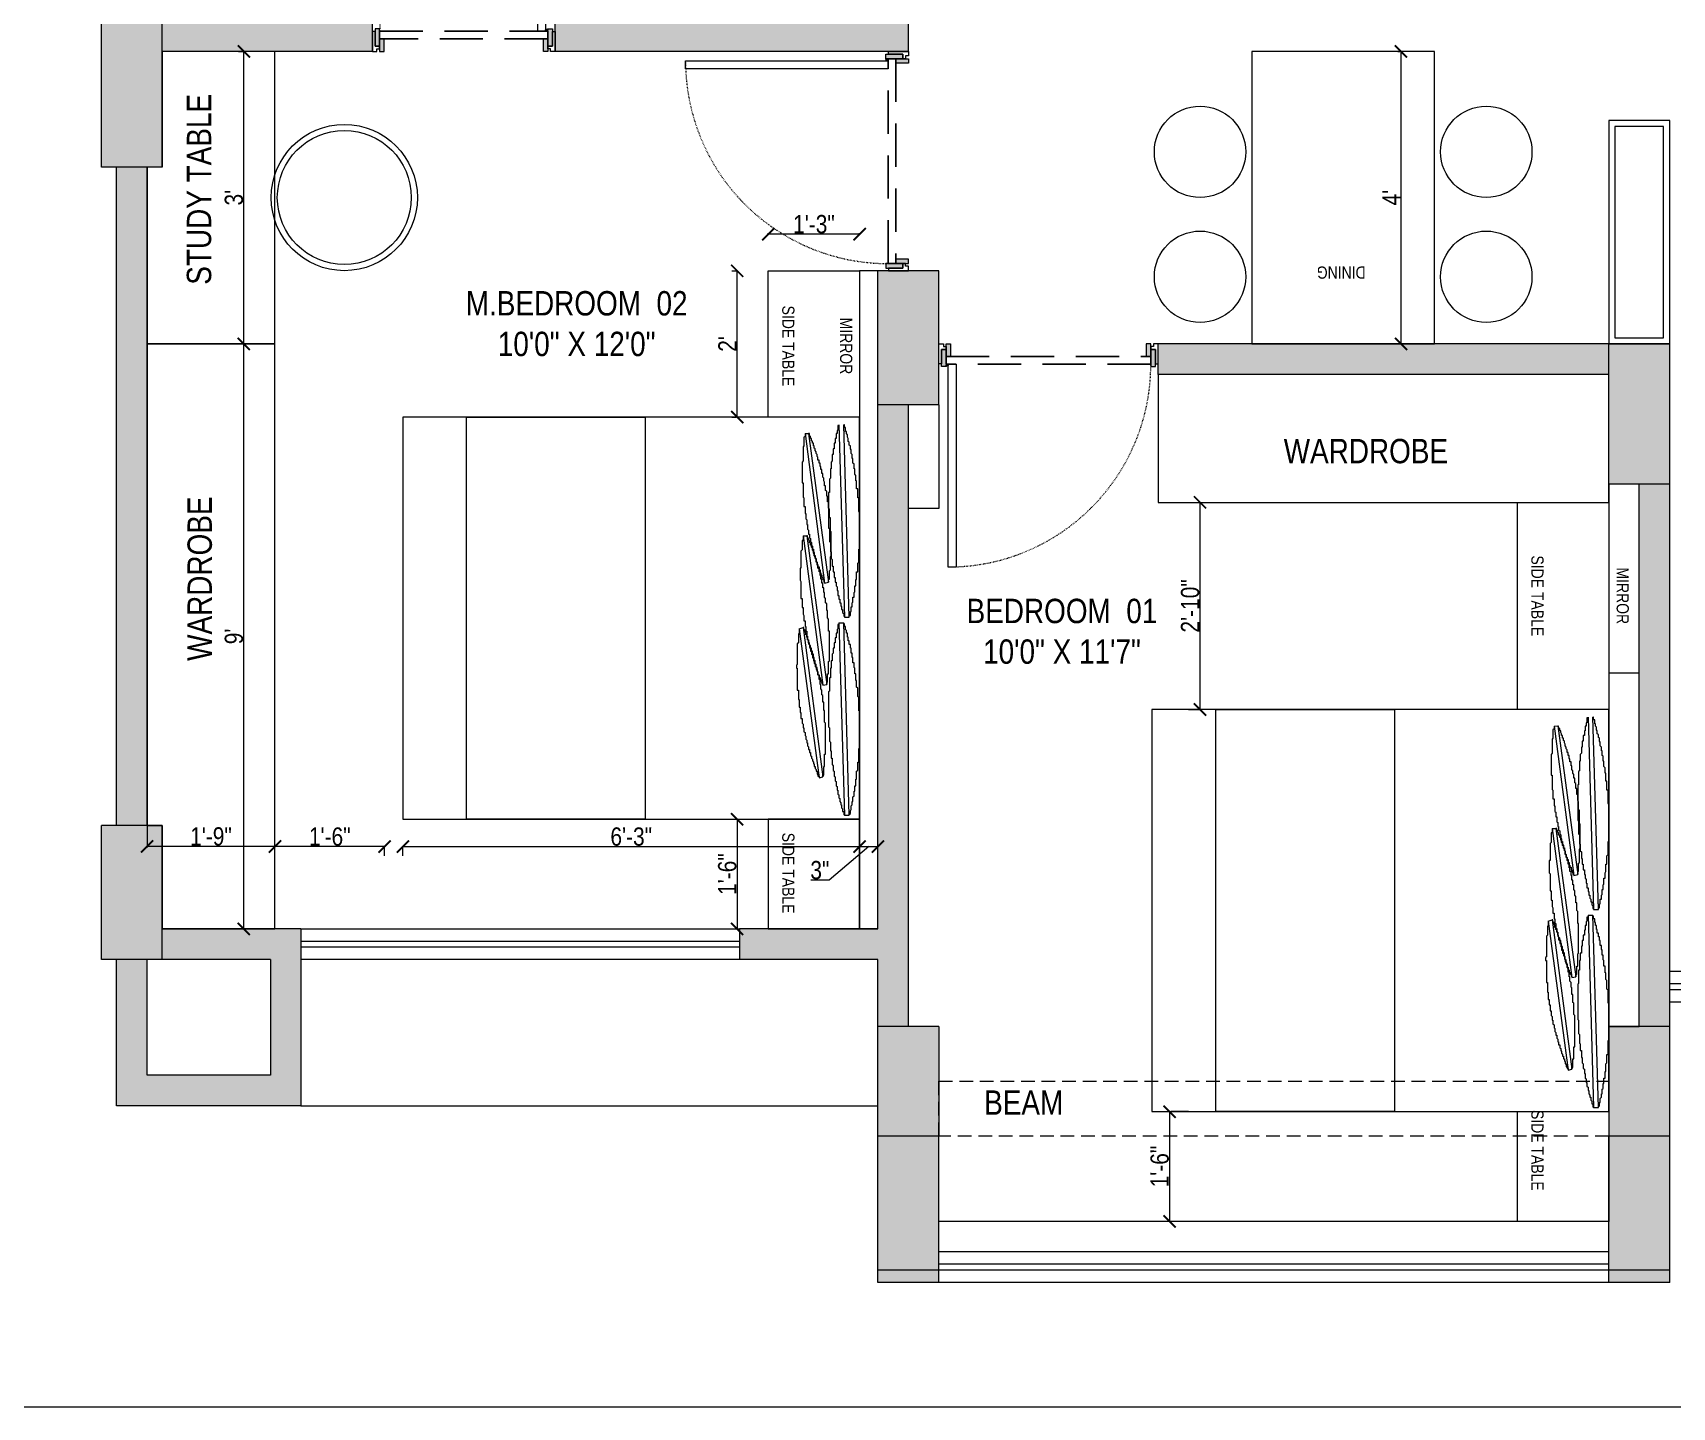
# Model space of a CAD drawing. Header units: inches. Extents: x 5190 to 13977, y 21300 to 43633.
# Drawn here: x 6775.8 to 7045, y 21678 to 21903.5 of the extents above; entities that cross this region are included whole.
import ezdxf

# ---------------------------------------------------------------- set-up
doc = ezdxf.new("R2010")
doc.units = ezdxf.units.IN
doc.header["$LTSCALE"] = 3
doc.header["$MEASUREMENT"] = 0
for name, pattern in [('CENTER', [2, 1.25, -0.25, 0.25, -0.25]), ('DASHED2', [0.375, 0.25, -0.125]), ('DOT2', [0.125, 0, -0.125]), ('HIDDEN', [0.375, 0.25, -0.125])]:
    doc.linetypes.add(name, pattern=pattern)
for name, color, linetype, lineweight in [('A_DOOR', 135, 'Continuous', 18), ('A_DOTTED LINE', 253, 'HIDDEN', 15), ('A_FURNITURE', 251, 'Continuous', 9), ('A_TEXT', 7, 'Continuous', 18), ('A_WALL HATCH', 8, 'Continuous', 15), ('FUR', 47, 'Continuous', 15), ('GLINE', 7, 'Continuous', 20)]:
    doc.layers.add(name, color=color, linetype=linetype, lineweight=lineweight)
doc.styles.add('ARIAL', font='ARIALN.TTF')
doc.dimstyles.get("Standard").update_dxf_attribs({"dimtxt": 3, "dimasz": 2, "dimexe": 0.18, "dimexo": 6, "dimgap": 0.09, "dimtad": 1, "dimdec": 1, "dimzin": 0, "dimdsep": 46, "dimlunit": 4, "dimtxsty": 'ARIAL', "dimblk": 'ARCHTICK', "dimcen": 0.09, "dimclrd": 251, "dimclre": 251, "dimadec": 0, "dimazin": 0, "dimtfac": 1, "dimtdec": 1, "dimtofl": 0, "dimtmove": 0, "dimatfit": 3, "dimfxl": 1, "dimtolj": 1, "dimtzin": 0, "dimlwd": 20, "dimlwe": 20, "dimarcsym": 0})

# ---------------------------------------------------------------- blocks, each defined once
blk = doc.blocks.new('A$C40209d2d')
at = {"layer": 'A_FURNITURE', "linetype": 'Continuous', "lineweight": 5}
for points in [[(0, 0), (0, 66), (75, 66), (75, 0)], [(39.8, 0), (39.8, 66), (10.46, 66), (10.46, 0)]]:
    blk.add_lwpolyline(points, close=True, dxfattribs=at)
for points in [[(70.03, 51.95), (70.03, 53.16), (70.21, 53.34), (70.21, 54.74), (70.33, 54.86), (70.33, 55.95), (70.51, 55.95), (70.51, 57.04), (70.63, 57.22), (70.63, 58.01), (70.82, 58.13), (70.82, 58.92), (71, 59.04), (71, 59.71), (71.12, 59.83), (71.12, 60.5), (71.3, 60.62), (71.3, 61.22), (71.42, 61.22), (71.42, 61.89), (71.6, 62.01), (71.6, 62.5), (71.73, 62.62), (71.73, 63.1), (71.91, 63.28), (71.91, 63.64), (72.03, 63.64), (72.03, 64.12), (72.21, 64.3), (72.21, 64.73), (72.39, 64.73), (72.39, 65.21), (72.51, 65.33)], [(71.6, 33.76), (72.51, 65.33), (73.3, 65.33)], [(73.3, 65.33), (72.39, 33.76), (72.39, 33.76)], [(73.3, 65.33), (73.3, 65.21), (73.48, 65.03), (73.48, 64.61), (73.61, 64.42), (73.61, 63.82), (73.79, 63.64), (73.79, 63.1), (73.91, 63.1), (73.91, 62.31), (74.09, 62.19), (74.09, 61.4), (74.21, 61.4), (74.21, 60.5), (74.39, 60.5), (74.39, 59.4), (74.51, 59.4), (74.51, 58.13), (74.7, 58.01), (74.7, 56.62), (74.88, 56.62), (74.88, 54.43), (75, 54.25), (75, 48.19), (74.88, 48.19), (74.88, 47.28)], [(75, 66), (75, 0)], [(65.06, 34.73), (68.33, 59.22), (68.94, 59.04)], [(65.72, 50.67), (65.72, 50.98), (65.84, 50.98), (65.84, 51.64), (66.03, 51.76), (66.03, 52.25), (66.15, 52.37), (66.15, 52.86), (66.33, 53.04), (66.33, 53.46), (66.45, 53.46), (66.45, 53.95), (66.63, 54.13), (66.63, 54.55), (66.75, 54.55), (66.75, 55.04), (66.94, 55.04), (66.94, 55.52), (67.12, 55.65), (67.12, 55.95), (67.24, 56.13), (67.24, 56.43), (67.42, 56.62), (67.42, 56.92), (67.54, 56.92), (67.54, 57.34), (67.72, 57.34), (67.72, 57.65), (67.85, 57.83), (67.85, 58.13), (68.03, 58.13), (68.03, 58.62), (68.15, 58.62), (68.15, 58.92), (68.33, 58.92), (68.33, 59.22)], [(68.33, 43.09), (68.33, 42.49), (68.15, 42.31), (68.15, 41.7), (68.03, 41.7), (68.03, 41.09), (67.85, 41.09), (67.85, 40.61), (67.72, 40.43), (67.72, 40), (67.54, 39.82), (67.54, 39.52), (67.42, 39.34), (67.42, 38.91), (67.24, 38.91), (67.24, 38.43), (67.12, 38.43), (67.12, 37.94), (66.94, 37.94), (66.94, 37.52), (66.75, 37.33), (66.75, 37.03), (66.63, 37.03), (66.63, 36.55), (66.45, 36.55), (66.45, 36.24), (66.33, 36.12), (66.33, 35.76), (66.15, 35.76), (66.15, 35.33), (66.03, 35.33), (66.03, 35.03), (65.84, 34.85), (65.84, 34.55), (65.72, 34.55), (68.94, 59.04)], [(68.94, 59.04), (68.94, 58.74), (69.12, 58.74), (69.12, 57.34), (69.24, 57.34), (69.24, 55.34), (69.42, 55.34), (69.42, 50.25), (69.24, 50.07), (69.24, 48.19), (69.12, 48.07), (69.12, 46.79), (68.94, 46.79), (68.94, 45.7), (68.82, 45.58), (68.82, 44.79), (68.63, 44.61), (68.63, 43.88), (68.51, 43.88), (68.51, 43.09), (68.33, 43.09)], [(71.6, 33.76), (71.6, 34.06), (71.42, 34.06), (71.42, 34.73), (71.3, 34.85), (71.3, 35.46), (71.12, 35.46), (71.12, 36.24), (71, 36.24), (71, 37.03), (70.82, 37.03), (70.82, 37.94), (70.63, 37.94), (70.63, 38.73), (70.51, 38.91), (70.51, 40), (70.33, 40), (70.33, 41.22), (70.21, 41.22), (70.21, 42.79), (70.03, 42.79), (70.03, 44.97), (69.91, 45.1), (69.91, 50.86), (70.03, 50.98), (70.03, 51.95)], [(65.06, 34.73), (65.06, 35.46), (64.94, 35.64), (64.94, 37.03), (64.75, 37.21), (64.75, 40.61), (64.63, 40.73), (64.63, 41.22), (64.75, 41.22), (64.75, 44.79), (64.94, 44.79), (64.94, 46.37), (65.06, 46.37), (65.06, 47.58), (65.24, 47.58), (65.24, 48.49), (65.36, 48.49), (65.36, 49.46), (65.54, 49.46), (65.54, 50.25), (65.72, 50.37), (65.72, 50.67)], [(74.88, 47.28), (74.88, 46), (74.7, 45.88), (74.7, 44.49), (74.51, 44.31), (74.51, 43.22), (74.39, 43.22), (74.39, 42.12), (74.21, 42.12), (74.21, 41.22), (74.09, 41.09), (74.09, 40.31), (73.91, 40.31), (73.91, 39.52), (73.79, 39.34), (73.79, 38.73), (73.61, 38.73), (73.61, 37.94), (73.48, 37.94), (73.48, 37.33), (73.3, 37.33), (73.3, 36.73), (73.12, 36.73), (73.12, 36.12), (73, 36.12), (73, 35.46), (72.82, 35.46), (72.82, 35.03), (72.7, 34.85), (72.7, 34.36), (72.51, 34.36), (72.51, 33.94), (72.39, 33.94), (72.39, 33.76)], [(65.72, 19.51), (68.94, 44), (69.6, 43.88)], [(66.33, 35.64), (66.33, 35.94), (66.45, 35.94), (66.45, 36.55), (66.63, 36.55), (66.63, 37.21), (66.75, 37.33), (66.75, 37.82), (66.94, 37.94), (66.94, 38.43), (67.12, 38.43), (67.12, 38.91), (67.24, 39.03), (67.24, 39.52), (67.42, 39.52), (67.42, 40), (67.54, 40), (67.54, 40.43), (67.72, 40.43), (67.72, 40.91), (67.85, 41.09), (67.85, 41.4), (68.03, 41.4), (68.03, 41.82), (68.15, 41.82), (68.15, 42.31), (68.33, 42.31), (68.33, 42.61), (68.51, 42.79), (68.51, 43.09), (68.63, 43.09), (68.63, 43.4), (68.82, 43.52), (68.82, 43.7), (68.94, 43.88), (68.94, 44)], [(68.94, 27.88), (68.94, 27.27), (68.82, 27.27), (68.82, 26.6), (68.63, 26.6), (68.63, 26), (68.51, 26), (68.51, 25.39), (68.33, 25.39), (68.33, 24.91), (68.15, 24.78), (68.15, 24.3), (68.03, 24.3), (68.03, 23.81), (67.85, 23.81), (67.85, 23.21), (67.72, 23.21), (67.72, 22.91), (67.54, 22.72), (67.54, 22.42), (67.42, 22.3), (67.42, 22), (67.24, 21.81), (67.24, 21.51), (67.12, 21.33), (67.12, 21.03), (66.94, 21.03), (66.94, 20.72), (66.75, 20.6), (66.75, 20.24), (66.63, 20.12), (66.63, 19.93), (66.45, 19.81), (66.45, 19.51), (66.33, 19.51), (69.6, 43.88)], [(69.6, 43.88), (69.6, 43.52), (69.73, 43.52), (69.73, 42.12), (69.91, 42.12), (69.91, 40.12), (70.03, 40), (70.03, 35.15), (69.91, 35.15), (69.91, 33.15), (69.73, 32.97), (69.73, 31.76), (69.6, 31.76), (69.6, 30.67), (69.42, 30.48), (69.42, 29.76), (69.24, 29.57), (69.24, 28.79), (69.12, 28.79), (69.12, 28), (68.94, 28), (68.94, 27.88)], [(65.72, 19.51), (65.72, 20.24), (65.54, 20.24), (65.54, 21.81), (65.36, 22), (65.36, 24.78), (65.24, 24.78), (65.24, 26.79), (65.36, 26.97), (65.36, 29.76), (65.54, 29.76), (65.54, 31.27), (65.72, 31.27), (65.72, 32.36), (65.84, 32.55), (65.84, 33.45), (66.03, 33.45), (66.03, 34.36), (66.15, 34.36), (66.15, 35.15), (66.33, 35.15), (66.33, 35.64)], [(65.06, 34.73), (65.72, 34.55), (65.72, 34.55)], [(70.03, 19.33), (70.03, 20.42), (70.21, 20.6), (70.21, 22.12), (70.33, 22.12), (70.33, 23.21), (70.51, 23.39), (70.51, 24.48), (70.63, 24.48), (70.63, 25.39), (70.82, 25.39), (70.82, 26.3), (71, 26.3), (71, 27.09), (71.12, 27.09), (71.12, 27.69), (71.3, 27.88), (71.3, 28.48), (71.42, 28.48), (71.42, 29.27), (71.6, 29.27), (71.6, 29.88), (71.73, 29.88), (71.73, 30.48), (71.91, 30.48), (71.91, 30.97), (72.03, 31.15), (72.03, 31.58), (72.21, 31.58), (72.21, 32.06), (72.39, 32.24), (72.39, 32.67), (72.51, 32.67), (72.51, 32.85)], [(71.6, 33.76), (72.39, 33.76)], [(71.6, 1.27), (72.51, 32.85), (73.3, 32.85)], [(73.3, 32.85), (72.39, 1.27), (72.39, 1.27)], [(73.3, 32.85), (73.3, 32.55), (73.48, 32.55), (73.48, 31.88), (73.61, 31.88), (73.61, 31.15), (73.79, 31.15), (73.79, 30.48), (73.91, 30.36), (73.91, 29.57), (74.09, 29.57), (74.09, 28.79), (74.21, 28.67), (74.21, 27.69), (74.39, 27.69), (74.39, 26.79), (74.51, 26.6), (74.51, 25.39), (74.7, 25.39), (74.7, 24), (74.88, 23.81), (74.88, 21.69), (75, 21.69), (75, 15.63), (74.88, 15.45), (74.88, 14.66)], [(66.03, 2.72), (69.24, 27.27), (69.91, 27.09)], [(66.63, 18.72), (66.63, 19.21), (66.75, 19.21), (66.75, 19.81), (66.94, 19.93), (66.94, 20.42), (67.12, 20.6), (67.12, 21.03), (67.24, 21.21), (67.24, 21.69), (67.42, 21.69), (67.42, 22.12), (67.54, 22.3), (67.54, 22.72), (67.72, 22.72), (67.72, 23.21), (67.85, 23.21), (67.85, 23.69), (68.03, 23.81), (68.03, 24.12), (68.15, 24.3), (68.15, 24.6), (68.33, 24.6), (68.33, 25.09), (68.51, 25.09), (68.51, 25.57), (68.63, 25.57), (68.63, 25.88), (68.82, 25.88), (68.82, 26.3), (68.94, 26.3), (68.94, 26.6), (69.12, 26.79), (69.12, 27.09), (69.24, 27.09), (69.24, 27.27)], [(69.24, 11.08), (69.24, 10.66), (69.12, 10.48), (69.12, 10.05), (68.94, 9.87), (68.94, 9.26), (68.82, 9.26), (68.82, 8.6), (68.63, 8.6), (68.63, 8.17), (68.51, 7.99), (68.51, 7.57), (68.33, 7.57), (68.33, 7.08), (68.15, 7.08), (68.15, 6.6), (68.03, 6.47), (68.03, 6.17), (67.85, 5.99), (67.85, 5.69), (67.72, 5.5), (67.72, 5.2), (67.54, 5.08), (67.54, 4.72), (67.42, 4.72), (67.42, 4.29), (67.24, 4.29), (67.24, 3.99), (67.12, 3.81), (67.12, 3.5), (66.94, 3.5), (66.94, 3.2), (66.75, 3.02), (66.75, 2.72), (66.63, 2.72), (66.63, 2.67), (69.91, 27.09)], [(69.91, 27.09), (69.91, 26.6), (70.03, 26.6), (70.03, 25.21), (70.21, 25.09), (70.21, 22.91), (70.33, 22.72), (70.33, 18.84), (70.21, 18.72), (70.21, 16.54), (70.03, 16.54), (70.03, 15.14), (69.91, 14.96), (69.91, 13.93), (69.73, 13.93), (69.73, 12.96), (69.6, 12.96), (69.6, 12.17), (69.42, 12.05), (69.42, 11.26), (69.24, 11.26), (69.24, 11.08)], [(65.72, 19.51), (66.33, 19.51), (66.33, 19.51)], [(71.6, 1.27), (71.6, 1.39), (71.42, 1.39), (71.42, 2.18), (71.3, 2.18), (71.3, 2.72), (71.12, 2.72), (71.12, 3.5), (71, 3.5), (71, 4.29), (70.82, 4.29), (70.82, 5.2), (70.63, 5.2), (70.63, 6.17), (70.51, 6.17), (70.51, 7.2), (70.33, 7.38), (70.33, 8.48), (70.21, 8.48), (70.21, 10.05), (70.03, 10.17), (70.03, 12.36), (69.91, 12.36), (69.91, 18.24), (70.03, 18.24), (70.03, 19.33)], [(66.03, 2.72), (66.03, 3.2), (65.84, 3.32), (65.84, 4.72), (65.72, 4.9), (65.72, 7.2), (65.54, 7.38), (65.54, 10.78), (65.72, 10.78), (65.72, 13.14), (65.84, 13.27), (65.84, 14.66), (66.03, 14.66), (66.03, 15.75), (66.15, 15.93), (66.15, 16.72), (66.33, 16.84), (66.33, 17.63), (66.45, 17.63), (66.45, 18.42), (66.63, 18.54), (66.63, 18.72)], [(74.88, 14.66), (74.88, 13.27), (74.7, 13.27), (74.7, 11.75), (74.51, 11.75), (74.51, 10.48), (74.39, 10.48), (74.39, 9.57), (74.21, 9.38), (74.21, 8.48), (74.09, 8.48), (74.09, 7.69), (73.91, 7.57), (73.91, 6.78), (73.79, 6.78), (73.79, 6.17), (73.61, 5.99), (73.61, 5.38), (73.48, 5.2), (73.48, 4.72), (73.3, 4.6), (73.3, 4.11), (73.12, 3.99), (73.12, 3.5), (73, 3.32), (73, 2.9), (72.82, 2.72), (72.82, 2.36), (72.7, 2.36), (72.7, 1.7), (72.51, 1.7), (72.51, 1.27), (72.39, 1.27)], [(66.03, 2.72), (66.63, 2.67), (66.63, 2.67)]]:
    blk.add_lwpolyline(points, dxfattribs=at)
blk = doc.blocks.new('_ArchTick')
at = {"color": 0, "linetype": 'ByBlock', "const_width": 0.15}
blk.add_lwpolyline([(-0.5, -0.5), (0.5, 0.5)], dxfattribs=at)
blk = doc.blocks.new('*D20')
at = {"layer": 'Defpoints', "color": 0, "ltscale": 3, "transparency": 16777216}
for p in [(6794.61, 21784.5), (6794.61, 21770.03), (6815.61, 21756.48)]:
    blk.add_point(p, dxfattribs=at)
at = {"layer": 'GLINE', "color": 251, "linetype": 'CENTER', "lineweight": 20, "ltscale": 3, "transparency": 16777216}
for p, q in [((6794.61, 21778.5), (6794.61, 21769.85)), ((6815.61, 21762.48), (6815.61, 21770.21))]:
    blk.add_line(p, q, dxfattribs=at)
at = {"layer": 'GLINE', "color": 251, "lineweight": 20, "ltscale": 3, "transparency": 16777216}
blk.add_line((6815.61, 21770.03), (6794.61, 21770.03), dxfattribs=at)
at = {"layer": 'GLINE', "color": 251, "lineweight": 20, "ltscale": 3, "transparency": 16777216, "xscale": 2, "yscale": 2, "zscale": 2, "rotation": 180}
blk.add_blockref('_ArchTick', (6794.61, 21770.03), dxfattribs=at)
at = {"layer": 'GLINE', "color": 251, "lineweight": 20, "ltscale": 3, "transparency": 16777216, "xscale": 2, "yscale": 2, "zscale": 2}
blk.add_blockref('_ArchTick', (6815.61, 21770.03), dxfattribs=at)
at = {"layer": 'GLINE', "color": 0, "ltscale": 3, "transparency": 16777216, "insert": (6805.11, 21771.65), "char_height": 3, "attachment_point": 5, "style": 'ARIAL'}
blk.add_mtext('\\A1;1\'-9"', dxfattribs=at)
blk = doc.blocks.new('*D21')
at = {"layer": 'Defpoints', "color": 0, "ltscale": 3, "transparency": 16777216}
for p in [(6815.61, 21774.5), (6833.61, 21774.5), (6815.61, 21770)]:
    blk.add_point(p, dxfattribs=at)
at = {"layer": 'GLINE', "color": 251, "lineweight": 20, "ltscale": 3, "transparency": 16777216}
blk.add_line((6833.61, 21770), (6815.61, 21770), dxfattribs=at)
at = {"layer": 'GLINE', "color": 251, "linetype": 'CENTER', "lineweight": 20, "ltscale": 3, "transparency": 16777216}
for p, q in [((6815.61, 21768.5), (6815.61, 21769.82)), ((6833.61, 21768.5), (6833.61, 21769.82))]:
    blk.add_line(p, q, dxfattribs=at)
at = {"layer": 'GLINE', "color": 251, "lineweight": 20, "ltscale": 3, "transparency": 16777216, "xscale": 2, "yscale": 2, "zscale": 2, "rotation": 180}
blk.add_blockref('_ArchTick', (6815.61, 21770), dxfattribs=at)
at = {"layer": 'GLINE', "color": 251, "lineweight": 20, "ltscale": 3, "transparency": 16777216, "xscale": 2, "yscale": 2, "zscale": 2}
blk.add_blockref('_ArchTick', (6833.61, 21770), dxfattribs=at)
at = {"layer": 'GLINE', "color": 0, "ltscale": 3, "transparency": 16777216, "insert": (6824.61, 21771.62), "char_height": 3, "attachment_point": 5, "style": 'ARIAL'}
blk.add_mtext('\\A1;1\'-6"', dxfattribs=at)
blk = doc.blocks.new('*D22')
at = {"layer": 'Defpoints', "color": 0, "ltscale": 3, "transparency": 16777216}
for p in [(6836.61, 21774.48), (6911.61, 21774.48), (6911.61, 21770)]:
    blk.add_point(p, dxfattribs=at)
at = {"layer": 'GLINE', "color": 251, "lineweight": 20, "ltscale": 3, "transparency": 16777216}
blk.add_line((6836.61, 21770), (6911.61, 21770), dxfattribs=at)
at = {"layer": 'GLINE', "color": 251, "linetype": 'CENTER', "lineweight": 20, "ltscale": 3, "transparency": 16777216}
for p, q in [((6836.61, 21768.48), (6836.61, 21769.82)), ((6911.61, 21768.48), (6911.61, 21769.82))]:
    blk.add_line(p, q, dxfattribs=at)
at = {"layer": 'GLINE', "color": 251, "lineweight": 20, "ltscale": 3, "transparency": 16777216, "xscale": 2, "yscale": 2, "zscale": 2, "rotation": 180}
blk.add_blockref('_ArchTick', (6836.61, 21770), dxfattribs=at)
at = {"layer": 'GLINE', "color": 251, "lineweight": 20, "ltscale": 3, "transparency": 16777216, "xscale": 2, "yscale": 2, "zscale": 2}
blk.add_blockref('_ArchTick', (6911.61, 21770), dxfattribs=at)
at = {"layer": 'GLINE', "color": 0, "ltscale": 3, "transparency": 16777216, "insert": (6874.11, 21771.62), "char_height": 3, "attachment_point": 5, "style": 'ARIAL'}
blk.add_mtext('\\A1;6\'-3"', dxfattribs=at)
blk = doc.blocks.new('*D23')
at = {"layer": 'Defpoints', "color": 0, "ltscale": 3, "transparency": 16777216}
for p in [(6911.61, 21774.48), (6914.61, 21774.48), (6914.61, 21770)]:
    blk.add_point(p, dxfattribs=at)
at = {"layer": 'GLINE', "color": 251, "lineweight": 20, "ltscale": 3, "transparency": 16777216}
for p, q in [((6913.11, 21770), (6906.59, 21764.5)), ((6911.61, 21770), (6914.61, 21770)), ((6906.59, 21764.5), (6903.58, 21764.5))]:
    blk.add_line(p, q, dxfattribs=at)
at = {"layer": 'GLINE', "color": 251, "linetype": 'CENTER', "lineweight": 20, "ltscale": 3, "transparency": 16777216}
for p, q in [((6911.61, 21768.48), (6911.61, 21769.82)), ((6914.61, 21768.48), (6914.61, 21769.82))]:
    blk.add_line(p, q, dxfattribs=at)
at = {"layer": 'GLINE', "color": 251, "lineweight": 20, "ltscale": 3, "transparency": 16777216, "xscale": 2, "yscale": 2, "zscale": 2, "rotation": 180}
blk.add_blockref('_ArchTick', (6911.61, 21770), dxfattribs=at)
at = {"layer": 'GLINE', "color": 251, "lineweight": 20, "ltscale": 3, "transparency": 16777216, "xscale": 2, "yscale": 2, "zscale": 2}
blk.add_blockref('_ArchTick', (6914.61, 21770), dxfattribs=at)
at = {"layer": 'GLINE', "color": 0, "ltscale": 3, "transparency": 16777216, "insert": (6905.08, 21766.12), "char_height": 3, "attachment_point": 5, "style": 'ARIAL'}
blk.add_mtext('\\A1;3"', dxfattribs=at)
blk = doc.blocks.new('*D24')
at = {"layer": 'Defpoints', "color": 0, "transparency": 16777216}
for p in [(6810.5, 21852.48), (6815.61, 21852.48), (6815.61, 21756.48)]:
    blk.add_point(p, dxfattribs=at)
at = {"layer": 'FUR', "color": 251, "linetype": 'CENTER', "lineweight": 20, "transparency": 16777216}
for p, q in [((6809.61, 21852.48), (6810.32, 21852.48)), ((6809.61, 21756.48), (6810.32, 21756.48))]:
    blk.add_line(p, q, dxfattribs=at)
at = {"layer": 'FUR', "color": 251, "lineweight": 20, "transparency": 16777216}
blk.add_line((6810.5, 21756.48), (6810.5, 21852.48), dxfattribs=at)
at = {"layer": 'FUR', "color": 251, "lineweight": 20, "transparency": 16777216, "xscale": 2, "yscale": 2, "zscale": 2}
for p, rotation in [((6810.5, 21852.48), 90), ((6810.5, 21756.48), 270)]:
    blk.add_blockref('_ArchTick', p, dxfattribs=dict(at, rotation=rotation))
at = {"layer": 'FUR', "color": 0, "transparency": 16777216, "insert": (6808.88, 21804.48), "char_height": 3, "attachment_point": 5, "rotation": 90, "style": 'ARIAL'}
blk.add_mtext("\\A1;9'", dxfattribs=at)
blk = doc.blocks.new('*D25')
at = {"layer": 'Defpoints', "color": 0, "transparency": 16777216}
for p in [(6810.5, 21900.48), (6815.61, 21900.48), (6815.61, 21852.48)]:
    blk.add_point(p, dxfattribs=at)
at = {"layer": 'FUR', "color": 251, "linetype": 'CENTER', "lineweight": 20, "transparency": 16777216}
for p, q in [((6809.61, 21900.48), (6810.32, 21900.48)), ((6809.61, 21852.48), (6810.32, 21852.48))]:
    blk.add_line(p, q, dxfattribs=at)
at = {"layer": 'FUR', "color": 251, "lineweight": 20, "transparency": 16777216}
blk.add_line((6810.5, 21852.48), (6810.5, 21900.48), dxfattribs=at)
at = {"layer": 'FUR', "color": 251, "lineweight": 20, "transparency": 16777216, "xscale": 2, "yscale": 2, "zscale": 2}
for p, rotation in [((6810.5, 21900.48), 90), ((6810.5, 21852.48), 270)]:
    blk.add_blockref('_ArchTick', p, dxfattribs=dict(at, rotation=rotation))
at = {"layer": 'FUR', "color": 0, "transparency": 16777216, "insert": (6808.88, 21876.48), "char_height": 3, "attachment_point": 5, "rotation": 90, "style": 'ARIAL'}
blk.add_mtext("\\A1;3'", dxfattribs=at)
blk = doc.blocks.new('*D26')
at = {"layer": 'Defpoints', "color": 0, "ltscale": 3, "transparency": 16777216}
for p in [(6891.5, 21864.48), (6896.61, 21864.48), (6896.61, 21840.48)]:
    blk.add_point(p, dxfattribs=at)
at = {"layer": 'GLINE', "color": 251, "linetype": 'CENTER', "lineweight": 20, "ltscale": 3, "transparency": 16777216}
for p, q in [((6890.61, 21864.48), (6891.32, 21864.48)), ((6890.61, 21840.48), (6891.32, 21840.48))]:
    blk.add_line(p, q, dxfattribs=at)
at = {"layer": 'GLINE', "color": 251, "lineweight": 20, "ltscale": 3, "transparency": 16777216}
blk.add_line((6891.5, 21840.48), (6891.5, 21864.48), dxfattribs=at)
at = {"layer": 'GLINE', "color": 251, "lineweight": 20, "ltscale": 3, "transparency": 16777216, "xscale": 2, "yscale": 2, "zscale": 2}
for p, rotation in [((6891.5, 21864.48), 90), ((6891.5, 21840.48), 270)]:
    blk.add_blockref('_ArchTick', p, dxfattribs=dict(at, rotation=rotation))
at = {"layer": 'GLINE', "color": 0, "ltscale": 3, "transparency": 16777216, "insert": (6889.9, 21852.48), "char_height": 3, "attachment_point": 5, "rotation": 90, "style": 'ARIAL'}
blk.add_mtext("\\A1;2'", dxfattribs=at)
blk = doc.blocks.new('*D27')
at = {"layer": 'Defpoints', "color": 0, "ltscale": 3, "transparency": 16777216}
for p in [(6896.61, 21774.48), (6891.5, 21756.48), (6896.61, 21756.48)]:
    blk.add_point(p, dxfattribs=at)
at = {"layer": 'GLINE', "color": 251, "linetype": 'CENTER', "lineweight": 20, "ltscale": 3, "transparency": 16777216}
for p, q in [((6890.61, 21774.48), (6891.32, 21774.48)), ((6890.61, 21756.48), (6891.32, 21756.48))]:
    blk.add_line(p, q, dxfattribs=at)
at = {"layer": 'GLINE', "color": 251, "lineweight": 20, "ltscale": 3, "transparency": 16777216}
blk.add_line((6891.5, 21774.48), (6891.5, 21756.48), dxfattribs=at)
at = {"layer": 'GLINE', "color": 251, "lineweight": 20, "ltscale": 3, "transparency": 16777216, "xscale": 2, "yscale": 2, "zscale": 2}
for p, rotation in [((6891.5, 21774.48), 90), ((6891.5, 21756.48), 270)]:
    blk.add_blockref('_ArchTick', p, dxfattribs=dict(at, rotation=rotation))
at = {"layer": 'GLINE', "color": 0, "ltscale": 3, "transparency": 16777216, "insert": (6889.88, 21765.48), "char_height": 3, "attachment_point": 5, "rotation": 90, "style": 'ARIAL'}
blk.add_mtext('\\A1;1\'-6"', dxfattribs=at)
blk = doc.blocks.new('*D28')
at = {"layer": 'Defpoints', "color": 0, "ltscale": 3, "transparency": 16777216}
for p in [(6896.61, 21870.5), (6896.61, 21864.48), (6911.61, 21864.48)]:
    blk.add_point(p, dxfattribs=at)
at = {"layer": 'GLINE', "color": 251, "linetype": 'CENTER', "lineweight": 20, "ltscale": 3, "transparency": 16777216}
for p, q in [((6896.61, 21870.48), (6896.61, 21870.68)), ((6911.61, 21870.48), (6911.61, 21870.68))]:
    blk.add_line(p, q, dxfattribs=at)
at = {"layer": 'GLINE', "color": 251, "lineweight": 20, "ltscale": 3, "transparency": 16777216}
blk.add_line((6911.61, 21870.5), (6896.61, 21870.5), dxfattribs=at)
at = {"layer": 'GLINE', "color": 251, "lineweight": 20, "ltscale": 3, "transparency": 16777216, "xscale": 2, "yscale": 2, "zscale": 2, "rotation": 180}
blk.add_blockref('_ArchTick', (6896.61, 21870.5), dxfattribs=at)
at = {"layer": 'GLINE', "color": 251, "lineweight": 20, "ltscale": 3, "transparency": 16777216, "xscale": 2, "yscale": 2, "zscale": 2}
blk.add_blockref('_ArchTick', (6911.61, 21870.5), dxfattribs=at)
at = {"layer": 'GLINE', "color": 0, "ltscale": 3, "transparency": 16777216, "insert": (6904.11, 21872.12), "char_height": 3, "attachment_point": 5, "style": 'ARIAL'}
blk.add_mtext('\\A1;1\'-3"', dxfattribs=at)
blk = doc.blocks.new('*D29')
at = {"layer": 'Defpoints', "color": 0, "ltscale": 3, "transparency": 16777216}
for p in [(6959.61, 21726.5), (6959.61, 21708.48), (6962.5, 21708.48)]:
    blk.add_point(p, dxfattribs=at)
at = {"layer": 'GLINE', "color": 251, "lineweight": 20, "ltscale": 3, "transparency": 16777216}
blk.add_line((6962.5, 21726.5), (6962.5, 21708.48), dxfattribs=at)
at = {"layer": 'GLINE', "color": 251, "linetype": 'CENTER', "lineweight": 20, "ltscale": 3, "transparency": 16777216}
for p, q in [((6965.61, 21726.5), (6962.68, 21726.5)), ((6965.61, 21708.48), (6962.68, 21708.48))]:
    blk.add_line(p, q, dxfattribs=at)
at = {"layer": 'GLINE', "color": 251, "lineweight": 20, "ltscale": 3, "transparency": 16777216, "xscale": 2, "yscale": 2, "zscale": 2}
for p, rotation in [((6962.5, 21726.5), 90), ((6962.5, 21708.48), 270)]:
    blk.add_blockref('_ArchTick', p, dxfattribs=dict(at, rotation=rotation))
at = {"layer": 'GLINE', "color": 0, "ltscale": 3, "transparency": 16777216, "insert": (6960.88, 21717.49), "char_height": 3, "attachment_point": 5, "rotation": 90, "style": 'ARIAL'}
blk.add_mtext('\\A1;1\'-6"', dxfattribs=at)
blk = doc.blocks.new('*D30')
at = {"layer": 'Defpoints', "color": 0, "ltscale": 3, "transparency": 16777216}
for p in [(6960.61, 21826.48), (6967.5, 21826.48), (6959.61, 21792.5)]:
    blk.add_point(p, dxfattribs=at)
at = {"layer": 'GLINE', "color": 251, "linetype": 'CENTER', "lineweight": 20, "ltscale": 3, "transparency": 16777216}
for p, q in [((6966.61, 21826.48), (6967.68, 21826.48)), ((6965.61, 21792.5), (6967.68, 21792.5))]:
    blk.add_line(p, q, dxfattribs=at)
at = {"layer": 'GLINE', "color": 251, "lineweight": 20, "ltscale": 3, "transparency": 16777216}
blk.add_line((6967.5, 21792.5), (6967.5, 21826.48), dxfattribs=at)
at = {"layer": 'GLINE', "color": 251, "lineweight": 20, "ltscale": 3, "transparency": 16777216, "xscale": 2, "yscale": 2, "zscale": 2}
for p, rotation in [((6967.5, 21826.48), 90), ((6967.5, 21792.5), 270)]:
    blk.add_blockref('_ArchTick', p, dxfattribs=dict(at, rotation=rotation))
at = {"layer": 'GLINE', "color": 0, "ltscale": 3, "transparency": 16777216, "insert": (6965.88, 21809.49), "char_height": 3, "attachment_point": 5, "rotation": 90, "style": 'ARIAL'}
blk.add_mtext('\\A1;2\'-10"', dxfattribs=at)
blk = doc.blocks.new('*U32')
at = {"layer": 'A_DOOR'}
h = blk.add_hatch(color=254, dxfattribs=at)
h.paths.add_polyline_path([(32, 0), (52, 0), (52, -55), (32, -55)])
h.paths.add_polyline_path([(12, -24), (32, -24), (32, -100), (12, -100)])
h = blk.add_hatch(color=254, dxfattribs=at)
h.paths.add_polyline_path([(775.7, 0), (755.7, 0), (755.7, -55), (775.7, -55)])
h.paths.add_polyline_path([(795.7, -24), (775.7, -24), (775.7, -100), (795.7, -100)])
at = {"layer": 'A_DOOR', "color": 253}
for points in [[(12, -88), (0, -88), (0, 0), (20, 0), (20, -12), (32, -12), (32, -24), (12, -24)], [(795.7, -88), (807.7, -88), (807.7, 0), (787.7, 0), (787.7, -12), (775.7, -12), (775.7, -24), (795.7, -24)]]:
    blk.add_lwpolyline(points, close=True, dxfattribs=at)
at = {"layer": 'A_DOOR'}
for points in [[(32, 0), (52, 0), (52, -55), (32, -55)], [(775.7, 0), (755.7, 0), (755.7, -55), (775.7, -55)], [(12, -24), (32, -24), (32, -100), (12, -100)], [(795.7, -24), (775.7, -24), (775.7, -100), (795.7, -100)], [(42, -90), (77, -90), (77, -824.2), (42, -824.2)]]:
    blk.add_lwpolyline(points, close=True, dxfattribs=at)
at = {"layer": 'A_DOOR', "color": 33, "linetype": 'DASHED2', "lineweight": 25, "ltscale": 255}
blk.add_lwpolyline([(32, -90), (32, -55), (775.7, -55), (775.7, -90)], close=True, dxfattribs=at)
at = {"layer": 'A_DOOR', "color": 253}
for radius in [5, 2]:
    blk.add_circle((37, -95), radius, dxfattribs=at)
at = {"layer": 'A_DOOR', "color": 33, "linetype": 'DOT2', "lineweight": 13, "ltscale": 10}
blk.add_arc((42, -90), 733.7, 270, 0, dxfattribs=at)
blk = doc.blocks.new('*U33')
at = {"layer": 'A_DOOR'}
h = blk.add_hatch(color=254, dxfattribs=at)
h.paths.add_polyline_path([(32, 0), (52, 0), (52, -55), (32, -55)])
h.paths.add_polyline_path([(12, -24), (32, -24), (32, -100), (12, -100)])
h = blk.add_hatch(color=254, dxfattribs=at)
h.paths.add_polyline_path([(937.2, 0), (917.2, 0), (917.2, -55), (937.2, -55)])
h.paths.add_polyline_path([(957.2, -24), (937.2, -24), (937.2, -100), (957.2, -100)])
at = {"layer": 'A_DOOR', "color": 253}
for points in [[(12, -88), (0, -88), (0, 0), (20, 0), (20, -12), (32, -12), (32, -24), (12, -24)], [(957.2, -88), (969.2, -88), (969.2, 0), (949.2, 0), (949.2, -12), (937.2, -12), (937.2, -24), (957.2, -24)]]:
    blk.add_lwpolyline(points, close=True, dxfattribs=at)
at = {"layer": 'A_DOOR'}
for points in [[(32, 0), (52, 0), (52, -55), (32, -55)], [(937.2, 0), (917.2, 0), (917.2, -55), (937.2, -55)], [(12, -24), (32, -24), (32, -100), (12, -100)], [(957.2, -24), (937.2, -24), (937.2, -100), (957.2, -100)], [(42, -90), (77, -90), (77, -985.8), (42, -985.8)]]:
    blk.add_lwpolyline(points, close=True, dxfattribs=at)
at = {"layer": 'A_DOOR', "color": 33, "linetype": 'DASHED2', "lineweight": 25, "ltscale": 255}
blk.add_lwpolyline([(32, -90), (32, -55), (937.2, -55), (937.2, -90)], close=True, dxfattribs=at)
at = {"layer": 'A_DOOR', "color": 253}
for radius in [5, 2]:
    blk.add_circle((37, -95), radius, dxfattribs=at)
at = {"layer": 'A_DOOR', "color": 33, "linetype": 'DOT2', "lineweight": 13, "ltscale": 10}
blk.add_arc((42, -90), 895.2, 270, 0, dxfattribs=at)
blk = doc.blocks.new('*D44')
at = {"layer": 'Defpoints', "color": 0, "ltscale": 3, "transparency": 16777216}
for p in [(7000.5, 21900.48), (7006, 21900.48), (7006, 21852.48)]:
    blk.add_point(p, dxfattribs=at)
at = {"layer": 'GLINE', "color": 251, "linetype": 'CENTER', "lineweight": 20, "ltscale": 3, "transparency": 16777216}
for p, q in [((7000, 21900.48), (7000.32, 21900.48)), ((7000, 21852.48), (7000.32, 21852.48))]:
    blk.add_line(p, q, dxfattribs=at)
at = {"layer": 'GLINE', "color": 251, "lineweight": 20, "ltscale": 3, "transparency": 16777216}
blk.add_line((7000.5, 21852.48), (7000.5, 21900.48), dxfattribs=at)
at = {"layer": 'GLINE', "color": 251, "lineweight": 20, "ltscale": 3, "transparency": 16777216, "xscale": 2, "yscale": 2, "zscale": 2}
for p, rotation in [((7000.5, 21900.48), 90), ((7000.5, 21852.48), 270)]:
    blk.add_blockref('_ArchTick', p, dxfattribs=dict(at, rotation=rotation))
at = {"layer": 'GLINE', "color": 0, "ltscale": 3, "transparency": 16777216, "insert": (6998.91, 21876.48), "char_height": 3, "attachment_point": 5, "rotation": 90, "style": 'ARIAL'}
blk.add_mtext("\\A1;4'", dxfattribs=at)

msp = doc.modelspace()

# ---------------------------------------------------------------- hatches: boundary and pattern name
at = {"layer": 'A_WALL HATCH', "ltscale": 3, "transparency": 33554687}
h = msp.add_hatch(color=256, dxfattribs=at)
h.dxf.hatch_style = 1
h.paths.add_polyline_path([(7164.61, 21744.48), (7169.61, 21744.48), (7169.61, 22047.48), (7164.61, 22047.48)])
h.paths.add_polyline_path([(7039.61, 21946.48), (7044.61, 21946.48), (7044.61, 21989.48), (7116.61, 21989.48), (7116.61, 21994.48), (7097.61, 21994.48), (7097.61, 22037.48), (7092.61, 22037.48), (7092.61, 21994.48), (7039.61, 21994.48)])
h.paths.add_polyline_path([(7079.61, 22037.48), (7097.61, 22037.48), (7097.61, 22042.48), (7097.61, 22047.48), (7079.61, 22047.48)])
h.paths.add_polyline_path([(7097.61, 22042.48), (7122.61, 22042.48), (7122.61, 22047.48), (7097.61, 22047.48)])
h.paths.add_polyline_path([(6938.61, 22042.48), (7039.61, 22042.48), (7039.61, 22018.48), (7044.61, 22018.48), (7044.61, 22042.48), (7079.61, 22042.48), (7079.61, 22047.48), (6938.61, 22047.48)])
h.paths.add_polyline_path([(6914.61, 22037.48), (6938.61, 22037.48), (6938.61, 22042.48), (6938.61, 22047.48), (6914.61, 22047.48)])
h.paths.add_polyline_path([(6808.61, 21905.48), (6797.11, 21905.48), (6797.11, 21900.48), (6815.61, 21900.48), (6831.61, 21900.48), (6831.61, 21903.75), (6831.61, 21905.48), (6813.61, 21905.48), (6813.61, 21922.48), (6813.61, 21977.48), (6816.61, 21977.48), (6861.61, 21977.48), (6861.61, 21900.48), (6919.61, 21900.48), (6919.61, 21905.48), (6916.34, 21905.48), (6866.61, 21905.48), (6866.61, 21922.48), (6866.61, 21977.48), (6869.61, 21977.48), (6914.61, 21977.48), (6914.61, 21935.48), (6919.61, 21935.48), (6919.61, 21982.48), (6808.61, 21982.48)])
h.paths.add_polyline_path([(6787.11, 21881.48), (6797.11, 21881.48), (6797.11, 21900.48), (6797.11, 21905.48), (6787.11, 21905.48)])
h.paths.add_polyline_path([(6789.61, 21773.48), (6794.61, 21773.48), (6794.61, 21881.48), (6789.61, 21881.48)])
h.paths.add_polyline_path([(6787.11, 21751.48), (6797.11, 21751.48), (6797.11, 21773.48), (6794.61, 21773.48), (6787.11, 21773.48)])
h.paths.add_polyline_path([(6789.61, 21727.48), (6819.86, 21727.48), (6819.86, 21756.48), (6797.11, 21756.48), (6797.11, 21751.48), (6814.86, 21751.48), (6814.86, 21732.48), (6794.61, 21732.48), (6794.61, 21751.48), (6789.61, 21751.48)])
h.paths.add_polyline_path([(6914.61, 21722.48), (6924.61, 21722.48), (6924.61, 21740.48), (6914.61, 21740.48)])
h.paths.add_polyline_path([(6914.61, 21698.48), (6924.61, 21698.48), (6924.61, 21722.48), (6914.61, 21722.48)])
h.paths.add_polyline_path([(6891.86, 21751.48), (6914.61, 21751.48), (6914.61, 21740.48), (6919.61, 21740.48), (6919.61, 21842.48), (6914.61, 21842.48), (6914.61, 21756.48), (6911.61, 21756.48), (6891.86, 21756.48)])
h.paths.add_polyline_path([(6914.61, 21842.48), (6919.61, 21842.48), (6924.61, 21842.48), (6924.61, 21864.48), (6914.61, 21864.48)])
h.paths.add_polyline_path([(6960.61, 21849.22), (6960.61, 21847.48), (7034.61, 21847.48), (7034.61, 21852.48), (6960.61, 21852.48)])
h.paths.add_polyline_path([(7034.61, 21829.48), (7044.61, 21829.48), (7044.61, 21852.48), (7034.61, 21852.48), (7034.61, 21847.48)])
h.paths.add_polyline_path([(7039.61, 21798.5), (7039.61, 21740.48), (7044.61, 21740.48), (7044.61, 21829.48), (7039.61, 21829.48)])
h.paths.add_polyline_path([(7034.61, 21698.48), (7044.61, 21698.48), (7044.61, 21722.48), (7034.61, 21722.48), (7034.61, 21708.48)])
h.paths.add_polyline_path([(7034.61, 21726.5), (7034.61, 21722.48), (7044.61, 21722.48), (7044.61, 21740.48), (7039.61, 21740.48), (7034.61, 21740.48)])

# ---------------------------------------------------------------- linework, layer by layer
at = {"layer": 'A_DOTTED LINE', "color": 2, "ltscale": 3}
msp.add_lwpolyline([(6924.61, 21731.5), (7034.61, 21731.5), (7034.61, 21722.48), (6924.61, 21722.48)], close=True, dxfattribs=at)
at = {"layer": 'A_FURNITURE', "ltscale": 3}
for points in [[(7006, 21852.48), (7006, 21900.48), (6976, 21900.48), (6976, 21852.48)], [(7034.61, 21852.48), (7044.61, 21852.48), (7044.61, 21889.14), (7034.61, 21889.14)], [(7035.61, 21853.48), (7043.61, 21853.48), (7043.61, 21888.14), (7035.61, 21888.14)], [(6911.61, 21840.48), (6896.61, 21840.48), (6896.61, 21864.48), (6911.61, 21864.48)], [(6914.61, 21864.48), (6911.61, 21864.48), (6911.61, 21756.48), (6914.61, 21756.48)], [(7034.61, 21740.48), (7039.61, 21740.48), (7039.61, 21829.48), (7034.61, 21829.48)], [(7039.61, 21829.48), (7034.61, 21829.48), (7034.61, 21798.5), (7039.61, 21798.5)], [(6911.61, 21774.48), (6896.61, 21774.48), (6896.61, 21756.48), (6911.61, 21756.48)], [(7034.61, 21708.48), (7019.61, 21708.48), (7019.61, 21726.5), (7034.61, 21726.5)]]:
    msp.add_lwpolyline(points, close=True, dxfattribs=at)
for centre, radius in [((6967.5, 21884), 7.5), ((7014.5, 21884), 7.5), ((6827, 21876.5), 12), ((6827, 21876.5), 11), ((6967.5, 21863.5), 7.5), ((7014.5, 21863.5), 7.5)]:
    msp.add_circle(centre, radius, dxfattribs=at)
at = {"layer": 'FUR'}
for points in [[(6794.61, 21852.48), (6815.61, 21852.48), (6815.61, 21900.48), (6797.11, 21900.48), (6797.11, 21881.48), (6794.61, 21881.48)], [(6794.61, 21773.48), (6797.11, 21773.48), (6797.11, 21756.48), (6815.61, 21756.48), (6815.61, 21852.48), (6794.61, 21852.48)], [(6960.61, 21826.48), (7034.61, 21826.48), (7034.61, 21847.48), (6960.61, 21847.48)], [(7034.61, 21792.5), (7019.61, 21792.5), (7019.61, 21826.48), (7034.61, 21826.48)]]:
    msp.add_lwpolyline(points, close=True, dxfattribs=at)
at = {"layer": 'GLINE', "ltscale": 3}
for p, q in [((6861.61, 21900.48), (6861.61, 21977.48)), ((6797.11, 21881.48), (6797.11, 21905.48)), ((6831.61, 21900.48), (6831.61, 21905.48)), ((6919.61, 21900.48), (6919.61, 21905.48)), ((6831.61, 21900.48), (6797.11, 21900.48)), ((6919.61, 21900.48), (6861.61, 21900.48)), ((6797.11, 21881.48), (6787.11, 21881.48)), ((6789.61, 21773.48), (6789.61, 21881.48)), ((6794.61, 21773.48), (6794.61, 21881.48)), ((6924.61, 21864.48), (6914.61, 21864.48)), ((6914.61, 21756.48), (6914.61, 21864.48)), ((6924.61, 21842.48), (6924.61, 21864.48)), ((7044.61, 21852.48), (6960.61, 21852.48)), ((6960.61, 21847.48), (6960.61, 21852.48)), ((7034.61, 21829.48), (7034.61, 21852.48)), ((7044.61, 21698.48), (7044.61, 21852.48)), ((7034.61, 21847.48), (6960.61, 21847.48)), ((6924.61, 21842.48), (6914.61, 21842.48)), ((6919.61, 21740.48), (6919.61, 21842.48)), ((6924.61, 21842.48), (6924.61, 21825.48)), ((7044.61, 21829.48), (7034.61, 21829.48)), ((7039.61, 21740.48), (7039.61, 21829.48)), ((6924.61, 21825.48), (6919.61, 21825.48)), ((6797.11, 21773.48), (6787.11, 21773.48)), ((6797.11, 21751.48), (6797.11, 21773.48)), ((6819.86, 21756.48), (6797.11, 21756.48)), ((6819.86, 21756.48), (6819.86, 21727.48)), ((6819.86, 21756.48), (6891.86, 21756.48)), ((6914.61, 21756.48), (6891.86, 21756.48)), ((6891.86, 21756.48), (6891.86, 21751.48)), ((6819.86, 21754.48), (6891.86, 21754.48)), ((6891.86, 21753.48), (6819.86, 21753.48)), ((6797.11, 21751.48), (6787.11, 21751.48)), ((6814.86, 21751.48), (6789.61, 21751.48)), ((6789.61, 21727.48), (6789.61, 21751.48)), ((6794.61, 21732.48), (6794.61, 21751.48)), ((6814.86, 21751.48), (6814.86, 21732.48)), ((6891.86, 21751.48), (6819.86, 21751.48)), ((6914.61, 21751.48), (6891.86, 21751.48)), ((6914.61, 21698.48), (6914.61, 21751.48)), ((7164.61, 21749.48), (7044.61, 21749.48)), ((7164.61, 21747.48), (7044.61, 21747.48)), ((7164.61, 21746.48), (7044.61, 21746.48)), ((7164.61, 21744.48), (7044.61, 21744.48)), ((6924.61, 21740.48), (6914.61, 21740.48)), ((6924.61, 21740.48), (6924.61, 21722.48)), ((7044.61, 21740.48), (7034.61, 21740.48)), ((7034.61, 21740.48), (7034.61, 21722.48)), ((6814.86, 21732.48), (6794.61, 21732.48)), ((6819.86, 21727.48), (6789.61, 21727.48)), ((6819.86, 21727.48), (6914.61, 21727.48)), ((6924.61, 21722.48), (6914.61, 21722.48)), ((6924.61, 21698.48), (6924.61, 21722.48)), ((7044.61, 21722.48), (7034.61, 21722.48)), ((7034.61, 21698.48), (7034.61, 21722.48)), ((7034.61, 21708.48), (6924.61, 21708.48)), ((7034.61, 21703.48), (6924.61, 21703.48)), ((7034.61, 21701.48), (6924.61, 21701.48)), ((7044.61, 21700.48), (6914.61, 21700.48)), ((7044.61, 21698.48), (6914.61, 21698.48))]:
    msp.add_line(p, q, dxfattribs=at)
msp.add_lwpolyline([(7244.5, 21678), (6693.5, 21678), (6693.5, 22102), (7244.5, 22102)], close=True, dxfattribs=at)
for points in [[(6787.11, 21881.48), (6787.11, 21905.48)], [(6787.11, 21751.48), (6787.11, 21773.48)]]:
    msp.add_lwpolyline(points, dxfattribs=at)

# ---------------------------------------------------------------- block references
at = {"layer": 'A_DOOR', "xscale": 0.03714285714256512, "yscale": 0.03714285714256512, "zscale": 0.03714285714256512}
for name, p, rotation in [('*U32', (6861.61, 21900.48), 180), ('*U33', (6919.61, 21900.48), 270)]:
    msp.add_blockref(name, p, dxfattribs=dict(at, rotation=rotation))
msp.add_blockref('*U33', (6924.61, 21852.48), dxfattribs=at)
at = {"layer": 'GLINE', "ltscale": 3, "xscale": -1, "rotation": 180}
for p in [(6836.61, 21840.48), (6959.61, 21792.5)]:
    msp.add_blockref('A$C40209d2d', p, dxfattribs=at)

# ---------------------------------------------------------------- texts
at = {"layer": 'A_TEXT', "width": 53.563, "attachment_point": 1, "style": 'ARIAL'}
for s, insert, char_height, rotation in [('\\pxqc;STUDY TABLE', (6801.14, 21851.07), 4, 90), ('\\pxqc;DINING', (7017.46, 21863.19), 2, 180), ('\\pxqc;M.BEDROOM  02\\P10\'0" X 12\'0"', (6838.37, 21861.15), 4, 360), ('\\pxqc;SIDE TABLE', (6900.9, 21878.93), 2, 270), ('\\pxqc;MIRROR', (6910.4, 21878.93), 2, 270), ('\\pxqc;WARDROBE', (6967.95, 21836.9), 4, 360), ('\\pxqc;WARDROBE', (6801.25, 21787.18), 4, 90), ('\\pxqc;SIDE TABLE', (7023.9, 21837.93), 2, 270), ('\\pxqc;MIRROR', (7037.9, 21837.93), 2, 270), ('\\pxqc;BEDROOM  01\\P10\'0" X 11\'7"', (6918.05, 21810.66), 4, 360), ('\\pxqc;SIDE TABLE', (6900.9, 21792.43), 2, 270), ('\\pxqc;BEAM', (6911.77, 21729.98), 4, 360), ('\\pxqc;SIDE TABLE', (7023.9, 21746.93), 2, 270)]:
    msp.add_mtext(s, dxfattribs=dict(at, insert=insert, char_height=char_height, rotation=rotation))

# ---------------------------------------------------------------- dimensions: what is measured, and where the dimension line sits
at = {"layer": 'FUR'}
for base, p1, p2, text, picture, middle in [((6810.5, 21900.48), (6815.61, 21852.48), (6815.61, 21900.48), "3'", '*D25', (6808.88, 21876.48)), ((6810.5, 21852.48), (6815.61, 21756.48), (6815.61, 21852.48), "9'", '*D24', (6808.88, 21804.48))]:
    dim = msp.add_linear_dim(base=base, p1=p1, p2=p2, angle=270, text=text, dimstyle='Standard', dxfattribs=at)
    dim.commit()
    dim.dimension.update_dxf_attribs({"geometry": picture, "text_midpoint": middle})
at = {"layer": 'GLINE', "ltscale": 3}
for base, p1, p2, angle, picture, middle in [((7000.5, 21900.48), (7006, 21852.48), (7006, 21900.48), 270, '*D44', (6998.91, 21876.48)), ((6896.61, 21870.5), (6911.61, 21864.48), (6896.61, 21864.48), 180, '*D28', (6904.11, 21872.12)), ((6891.5, 21864.48), (6896.61, 21840.48), (6896.61, 21864.48), 270, '*D26', (6889.9, 21852.48)), ((6967.5, 21826.48), (6959.61, 21792.5), (6960.61, 21826.48), 270, '*D30', (6965.88, 21809.49)), ((6794.61, 21770.03), (6815.61, 21756.48), (6794.61, 21784.5), 180, '*D20', (6805.11, 21771.65)), ((6815.61, 21770), (6833.61, 21774.5), (6815.61, 21774.5), 180, '*D21', (6824.61, 21771.62)), ((6911.61, 21770), (6836.61, 21774.48), (6911.61, 21774.48), 180, '*D22', (6874.11, 21771.62)), ((6891.5, 21756.48), (6896.61, 21774.48), (6896.61, 21756.48), 270, '*D27', (6889.88, 21765.48)), ((6962.5, 21708.48), (6959.61, 21726.5), (6959.61, 21708.48), 270, '*D29', (6960.88, 21717.49))]:
    dim = msp.add_linear_dim(base=base, p1=p1, p2=p2, angle=angle, dimstyle='Standard', dxfattribs=at)
    dim.commit()
    dim.dimension.update_dxf_attribs({"geometry": picture, "text_midpoint": middle})
dim = msp.add_linear_dim(base=(6914.61, 21770), p1=(6911.61, 21774.48), p2=(6914.61, 21774.48), angle=180, dimstyle='Standard', override={"dimtmove": 1}, dxfattribs=at)
dim.commit()
dim.dimension.update_dxf_attribs({"geometry": '*D23', "text_midpoint": (6906.5, 21764.5), "dimtype": 160})

doc.saveas('drawing.dxf')
